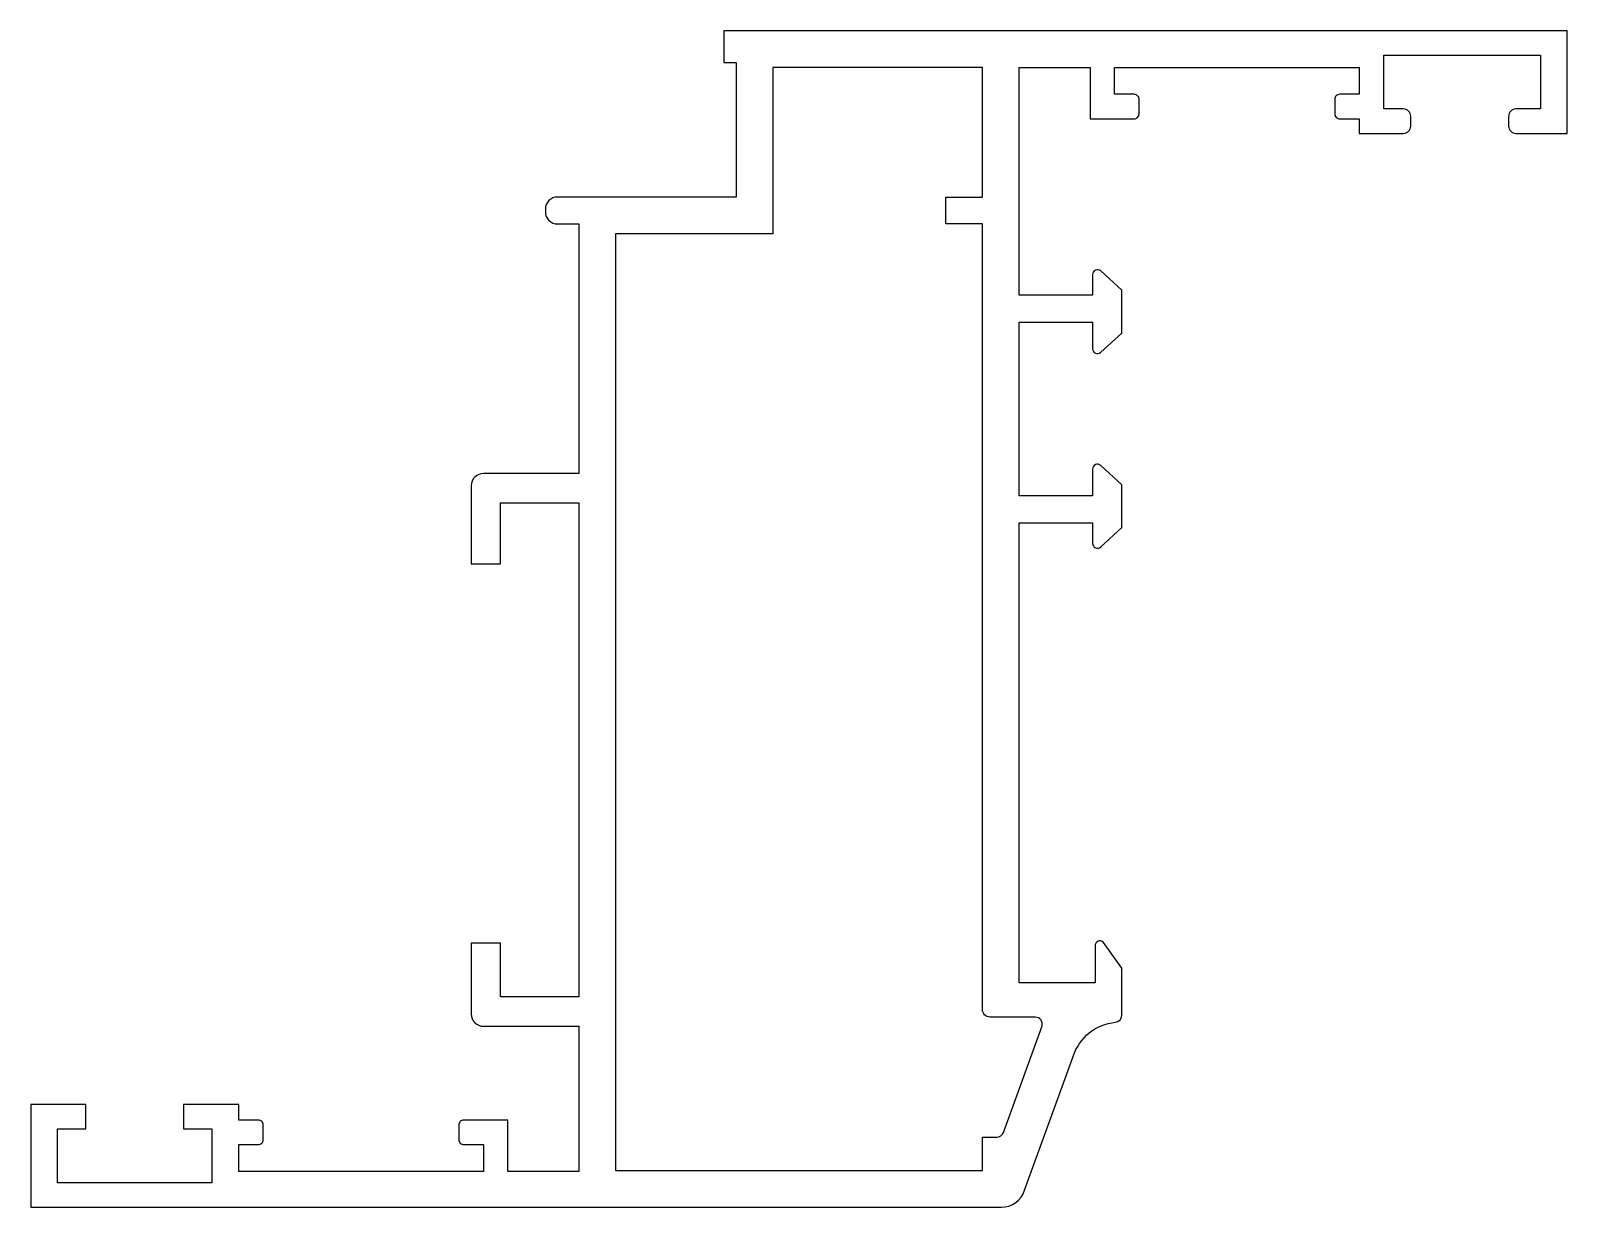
# Model space of a CAD drawing. Extents: x 123.5 to 186.3, y 187.8 to 235.9.
import ezdxf

# ---------------------------------------------------------------- set-up
doc = ezdxf.new("R2010")
doc.units = 0
doc.header["$LTSCALE"] = 15
doc.layers.get('0').update_dxf_attribs({"linetype": 'CONTINUOUS'})
doc.layers.add('ERCAN1', color=220, linetype='CONTINUOUS')

msp = doc.modelspace()

# ---------------------------------------------------------------- linework, layer by layer
msp.add_lwpolyline([(164.506, 195.557), (162.659, 195.557, -0.414214), (162.359, 195.857), (162.359, 227.984), (160.859, 227.984), (160.859, 229.084), (162.359, 229.084), (162.359, 234.384), (153.789, 234.384), (153.789, 227.584), (147.359, 227.584), (147.359, 189.284), (162.359, 189.284), (162.359, 190.65), (162.941, 190.65, 0.315445), (163.223, 190.847), (164.788, 195.154, 0.520398)], format="xyb", close=True)
at = {"layer": 'ERCAN1', "color": 7}
msp.add_lwpolyline([(168.559, 232.284, 0.414214), (168.759, 232.484), (168.759, 233.084, 0.414214), (168.559, 233.284), (167.759, 233.284), (167.759, 234.384), (177.759, 234.384), (177.759, 233.284), (176.959, 233.284, 0.414214), (176.759, 233.084), (176.759, 232.484, 0.414214), (176.959, 232.284), (177.759, 232.284), (177.759, 231.684), (179.559, 231.684, 0.414214), (179.859, 231.984), (179.859, 232.384, 0.414214), (179.559, 232.684), (178.759, 232.684), (178.759, 234.884), (185.159, 234.884), (185.159, 232.684), (184.159, 232.684, 0.414214), (183.859, 232.384), (183.859, 231.984, 0.414214), (184.159, 231.684), (186.259, 231.684), (186.259, 235.884), (151.789, 235.884), (151.789, 234.584), (152.289, 234.584), (152.289, 229.084), (144.993, 229.084, 0.414214), (144.493, 228.584), (144.493, 228.484, 0.414214), (144.993, 227.984), (145.859, 227.984), (145.859, 217.784), (141.963, 217.784, 0.414214), (141.463, 217.284), (141.463, 214.084), (142.663, 214.084), (142.663, 216.584), (145.859, 216.584), (145.859, 196.384), (142.663, 196.384), (142.663, 198.584), (141.463, 198.584), (141.463, 195.684, 0.414214), (141.963, 195.184), (145.859, 195.184), (145.859, 189.584), (145.859, 189.284), (145.859, 189.248), (142.959, 189.248), (142.959, 191.348), (141.159, 191.348, 0.414214), (140.959, 191.148), (140.959, 190.548, 0.414214), (141.159, 190.348), (141.959, 190.348), (141.959, 189.248), (131.959, 189.248), (131.959, 190.348), (132.759, 190.348, 0.414214), (132.959, 190.548), (132.959, 191.148, 0.414214), (132.759, 191.348), (131.959, 191.348), (131.959, 191.984), (129.709, 191.984), (129.709, 190.984), (130.859, 190.984), (130.859, 188.784), (124.559, 188.784), (124.559, 189.284), (124.559, 190.984), (125.709, 190.984), (125.709, 191.984), (123.459, 191.984), (123.459, 187.784), (163.124, 187.784, 0.327998), (164.079, 188.485), (166.07, 193.954, -0.301743), (167.788, 195.348, 0.386499), (168.059, 195.646), (168.059, 197.557), (167.301, 198.615, 0.668179), (166.959, 198.474), (166.959, 196.957), (163.859, 196.957), (163.859, 215.77), (166.859, 215.77), (166.859, 214.929, 0.654873), (167.195, 214.782), (168.059, 215.57), (168.059, 217.32), (167.195, 218.108, 0.654873), (166.859, 217.962), (166.859, 216.87), (163.859, 216.87), (163.859, 223.974), (166.859, 223.974), (166.859, 222.883, 0.654873), (167.195, 222.736), (168.059, 223.524), (168.059, 225.274), (167.195, 226.062, 0.654873), (166.859, 225.916), (166.859, 225.074), (163.859, 225.074), (163.859, 234.384), (166.759, 234.384), (166.759, 232.284)], format="xyb", close=True, dxfattribs=at)

doc.saveas('drawing.dxf')
